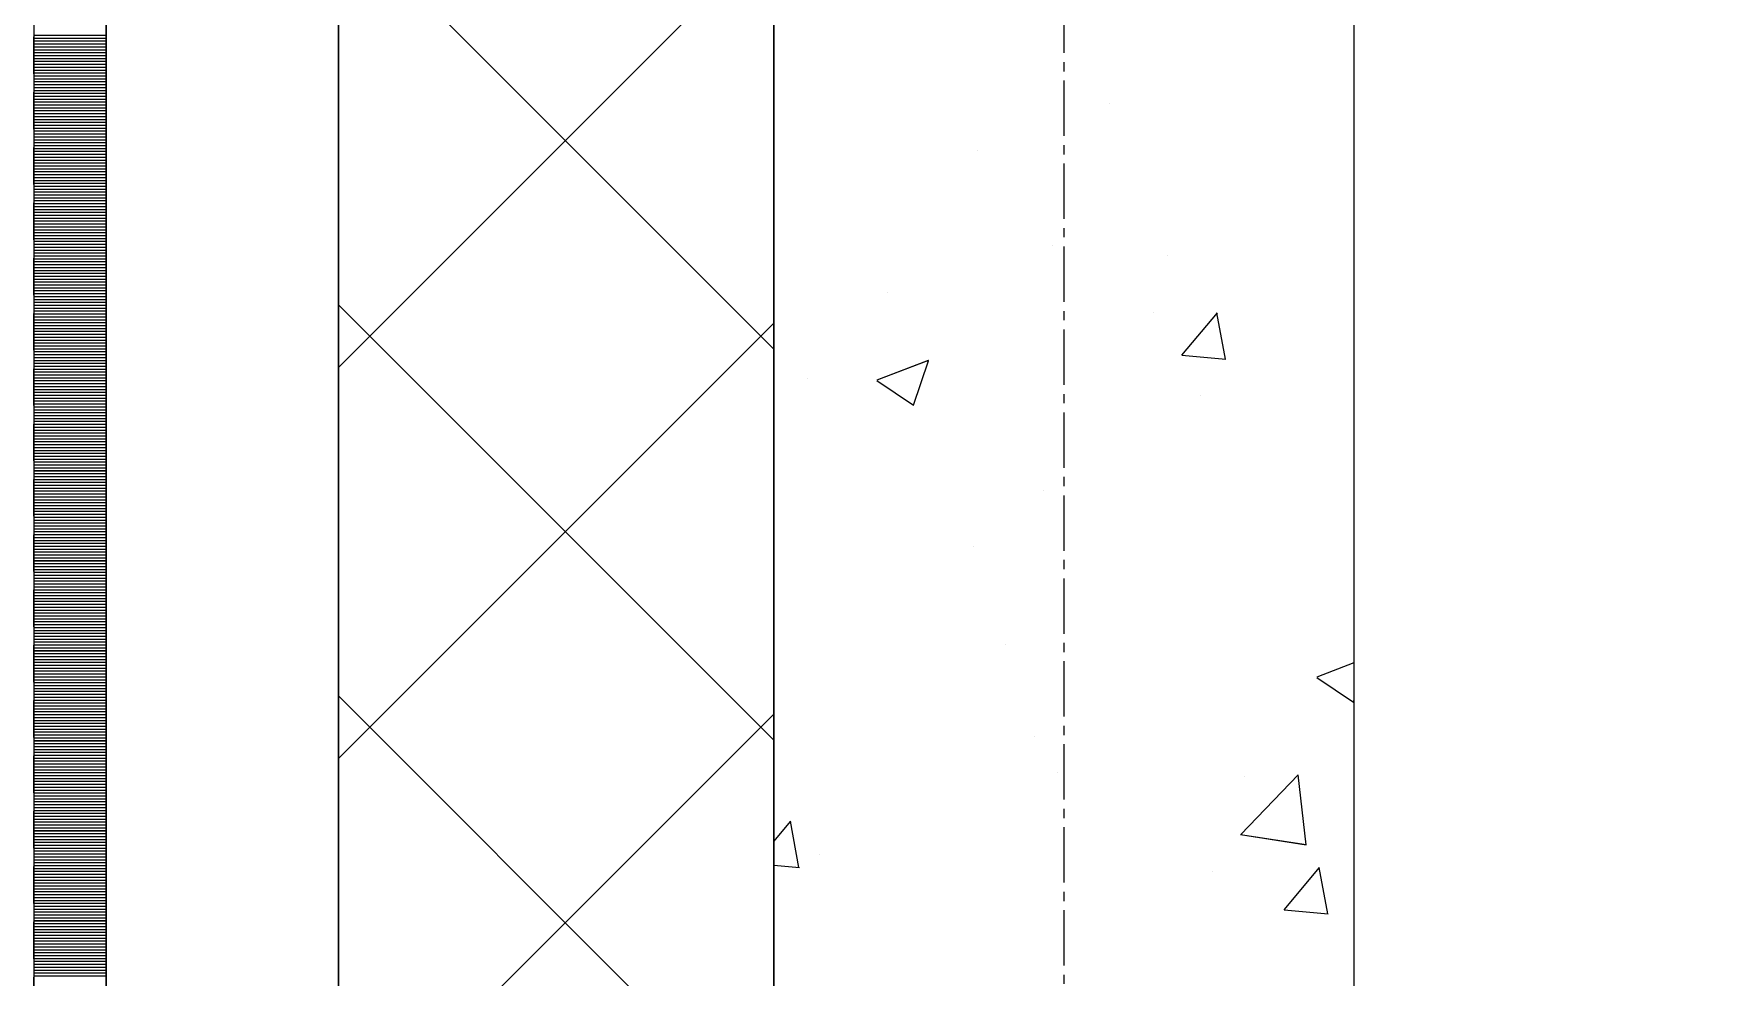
# Model space of a CAD drawing. Header units: millimetres. Extents: x 470010 to 1231400, y -134005 to 421770.
# Drawn here: x 806168 to 806748, y 174961 to 175286 of the extents above; entities that cross this region are included whole.
import ezdxf
from ezdxf.enums import TextEntityAlignment as Align

# ---------------------------------------------------------------- set-up
doc = ezdxf.new("R2010")
doc.units = ezdxf.units.MM
doc.linetypes.add('CENTER2', pattern=[28.575, 19.05, -3.175, 3.175, -3.175])
doc.linetypes.add('DASHED', pattern=[19.05, 12.7, -6.35])
doc.layers.get('Defpoints').update_dxf_attribs({"color": 140})
doc.layers.add('АР_Делит', color=120, linetype='Continuous', lineweight=0, plot=False)
for name, color, linetype, lineweight in [('АР_Стены ПЕНОблок', 52, 'Continuous', 20), ('АР_Тонкая', 254, 'Continuous', 5), ('АР_Утеплитель', 31, 'Continuous', 0), ('АР_Штриховка', 8, 'Continuous', 0)]:
    doc.layers.add(name, color=color, linetype=linetype, lineweight=lineweight)
doc.layers.add('РД_Оси_100', color=7, linetype='Continuous', lineweight=0, true_color=0x525252)
doc.styles.add('style1', font='ARIALN.TTF')

# ---------------------------------------------------------------- blocks, each defined once
blk = doc.blocks.new('СОШ_2200_АР_ОСИ_М100_28.05.24')
at = {"layer": 'АР_Делит', "color": 251, "linetype": 'DASHED', "true_color": 0x636466}
blk.add_lwpolyline([(114955, 135155), (114955, -355), (93595.036, -355), (93595.036, 13855), (94145, 13855), (94145, 68320), (66055, 68320), (66055, 13857.73), (83455, 13857.73), (83455, -355), (45245, -355), (45245, 13145), (44695, 13145), (44695, 26755), (45245, 26755), (45245, 68320), (20455, 68320), (20455, 26755), (27955, 26755), (27955, 13145), (-355, 13145), (-355, 100855)], dxfattribs=at)
at = {"layer": 'РД_Оси_100', "color": 251, "linetype": 'CENTER2', "true_color": 0x636466}
blk.add_line((0, -6155), (0, 139938.679), dxfattribs=at)
blk = doc.blocks.new('A$C9108343f')
at = {"layer": 'АР_Стены ПЕНОблок', "color": 18, "linetype": 'Continuous', "lineweight": 20, "true_color": 0x000000}
for p, q in [((140704.09, 313879.49), (140704.09, 237679.49)), ((140904.09, 237679.49), (140904.09, 313879.49))]:
    blk.add_line(p, q, dxfattribs=at)
at = {"layer": 'АР_Тонкая', "color": 18, "linetype": 'Continuous', "lineweight": 5, "true_color": 0x000000}
for p, q in [((140449.09, 313879.49), (140449.09, 237679.49)), ((140474.09, 313879.49), (140474.09, 237679.49)), ((140474.09, 237679.49), (140474.09, 313879.49)), ((140554.09, 237679.49), (140554.09, 313879.49))]:
    blk.add_line(p, q, dxfattribs=at)
at = {"layer": 'АР_Утеплитель', "color": 18, "linetype": 'Continuous', "lineweight": 0, "true_color": 0x000000}
for p, q in [((140554.09, 313879.49), (140554.09, 237679.49)), ((140704.09, 237679.49), (140704.09, 313879.49))]:
    blk.add_line(p, q, dxfattribs=at)
at = {"layer": 'АР_Штриховка', "color": 18, "linetype": 'Continuous', "lineweight": 0, "true_color": 0x000000}
for p, q in [((140704.09, 275544.08), (140554.09, 275694.08)), ((140554.09, 275537.8), (140704.09, 275687.8)), ((140449.09, 275652.24), (140474.09, 275652.24)), ((140449.09, 275651.24), (140474.09, 275651.24)), ((140449.09, 275650.24), (140474.09, 275650.24)), ((140449.09, 275649.24), (140474.09, 275649.24)), ((140449.09, 275648.24), (140474.09, 275648.24)), ((140449.09, 275647.24), (140474.09, 275647.24)), ((140449.09, 275646.24), (140474.09, 275646.24)), ((140449.09, 275645.24), (140474.09, 275645.24)), ((140449.09, 275644.24), (140474.09, 275644.24)), ((140449.09, 275643.24), (140474.09, 275643.24)), ((140449.09, 275642.24), (140474.09, 275642.24)), ((140449.09, 275641.24), (140474.09, 275641.24)), ((140449.09, 275640.24), (140474.09, 275640.24)), ((140449.09, 275639.24), (140474.09, 275639.24)), ((140449.09, 275638.24), (140474.09, 275638.24)), ((140449.09, 275637.24), (140474.09, 275637.24)), ((140449.09, 275636.24), (140474.09, 275636.24)), ((140449.09, 275635.24), (140474.09, 275635.24)), ((140449.09, 275634.24), (140474.09, 275634.24)), ((140449.09, 275633.24), (140474.09, 275633.24)), ((140449.09, 275632.24), (140474.09, 275632.24)), ((140449.09, 275631.24), (140474.09, 275631.24)), ((140449.09, 275630.24), (140474.09, 275630.24)), ((140449.09, 275629.24), (140474.09, 275629.24)), ((140449.09, 275628.24), (140474.09, 275628.24)), ((140819.71, 275628.86), (140819.71, 275628.86)), ((140449.09, 275627.24), (140474.09, 275627.24)), ((140449.09, 275626.24), (140474.09, 275626.24)), ((140449.09, 275625.24), (140474.09, 275625.24)), ((140449.09, 275624.24), (140474.09, 275624.24)), ((140449.09, 275623.24), (140474.09, 275623.24)), ((140449.09, 275622.24), (140474.09, 275622.24)), ((140449.09, 275621.24), (140474.09, 275621.24)), ((140449.09, 275620.24), (140474.09, 275620.24)), ((140449.09, 275619.24), (140474.09, 275619.24)), ((140449.09, 275618.24), (140474.09, 275618.24)), ((140449.09, 275617.24), (140474.09, 275617.24)), ((140449.09, 275616.24), (140474.09, 275616.24)), ((140449.09, 275615.24), (140474.09, 275615.24)), ((140449.09, 275614.24), (140474.09, 275614.24)), ((140449.09, 275613.24), (140474.09, 275613.24)), ((140449.09, 275612.24), (140474.09, 275612.24)), ((140449.09, 275611.24), (140474.09, 275611.24)), ((140449.09, 275610.24), (140474.09, 275610.24)), ((140774.22, 275612.53), (140774.22, 275612.53)), ((140449.09, 275609.24), (140474.09, 275609.24)), ((140449.09, 275608.24), (140474.09, 275608.24)), ((140449.09, 275607.24), (140474.09, 275607.24)), ((140449.09, 275606.24), (140474.09, 275606.24)), ((140449.09, 275605.24), (140474.09, 275605.24)), ((140449.09, 275604.24), (140474.09, 275604.24)), ((140449.09, 275603.24), (140474.09, 275603.24)), ((140449.09, 275602.24), (140474.09, 275602.24)), ((140449.09, 275601.24), (140474.09, 275601.24)), ((140449.09, 275600.24), (140474.09, 275600.24)), ((140449.09, 275599.24), (140474.09, 275599.24)), ((140449.09, 275598.24), (140474.09, 275598.24)), ((140449.09, 275597.24), (140474.09, 275597.24)), ((140449.09, 275596.24), (140474.09, 275596.24)), ((140449.09, 275595.24), (140474.09, 275595.24)), ((140449.09, 275594.24), (140474.09, 275594.24)), ((140449.09, 275593.24), (140474.09, 275593.24)), ((140449.09, 275592.24), (140474.09, 275592.24)), ((140449.09, 275591.24), (140474.09, 275591.24)), ((140449.09, 275590.24), (140474.09, 275590.24)), ((140449.09, 275589.24), (140474.09, 275589.24)), ((140449.09, 275588.24), (140474.09, 275588.24)), ((140449.09, 275587.24), (140474.09, 275587.24)), ((140449.09, 275586.24), (140474.09, 275586.24)), ((140449.09, 275585.24), (140474.09, 275585.24)), ((140449.09, 275584.24), (140474.09, 275584.24)), ((140449.09, 275583.24), (140474.09, 275583.24)), ((140449.09, 275582.24), (140474.09, 275582.24)), ((140449.09, 275581.24), (140474.09, 275581.24)), ((140449.09, 275580.24), (140474.09, 275580.24)), ((140449.09, 275579.24), (140474.09, 275579.24)), ((140449.09, 275578.24), (140474.09, 275578.24)), ((140449.09, 275577.24), (140474.09, 275577.24)), ((140449.09, 275576.24), (140474.09, 275576.24)), ((140449.09, 275575.24), (140474.09, 275575.24)), ((140799.99, 275579.87), (140799.99, 275579.87)), ((140839.64, 275576.29), (140839.64, 275576.29)), ((140449.09, 275574.24), (140474.09, 275574.24)), ((140449.09, 275573.24), (140474.09, 275573.24)), ((140449.09, 275572.24), (140474.09, 275572.24)), ((140449.09, 275571.24), (140474.09, 275571.24)), ((140449.09, 275570.24), (140474.09, 275570.24)), ((140449.09, 275569.24), (140474.09, 275569.24)), ((140449.09, 275568.24), (140474.09, 275568.24)), ((140449.09, 275567.24), (140474.09, 275567.24)), ((140449.09, 275566.24), (140474.09, 275566.24)), ((140449.09, 275565.24), (140474.09, 275565.24)), ((140449.09, 275564.24), (140474.09, 275564.24)), ((140743.44, 275563.62), (140743.44, 275563.62)), ((140449.09, 275563.24), (140474.09, 275563.24)), ((140449.09, 275562.24), (140474.09, 275562.24)), ((140449.09, 275561.24), (140474.09, 275561.24)), ((140449.09, 275560.24), (140474.09, 275560.24)), ((140449.09, 275559.24), (140474.09, 275559.24)), ((140449.09, 275558.24), (140474.09, 275558.24)), ((140704.09, 275409.38), (140554.09, 275559.38)), ((140449.09, 275557.24), (140474.09, 275557.24)), ((140449.09, 275556.24), (140474.09, 275556.24)), ((140449.09, 275555.24), (140474.09, 275555.24)), ((140449.09, 275554.24), (140474.09, 275554.24)), ((140449.09, 275553.24), (140474.09, 275553.24)), ((140449.09, 275552.24), (140474.09, 275552.24)), ((140554.09, 275403.09), (140704.09, 275553.09)), ((140835.08, 275556.76), (140835.08, 275556.76)), ((140844.69, 275542.03), (140856.93, 275556.62)), ((140859.7, 275540.66), (140856.77, 275556.58)), ((140449.09, 275551.24), (140474.09, 275551.24)), ((140449.09, 275550.24), (140474.09, 275550.24)), ((140449.09, 275549.24), (140474.09, 275549.24)), ((140449.09, 275548.24), (140474.09, 275548.24)), ((140449.09, 275547.24), (140474.09, 275547.24)), ((140449.09, 275546.24), (140474.09, 275546.24)), ((140449.09, 275545.24), (140474.09, 275545.24)), ((140449.09, 275544.24), (140474.09, 275544.24)), ((140449.09, 275543.24), (140474.09, 275543.24)), ((140449.09, 275542.24), (140474.09, 275542.24)), ((140449.09, 275541.24), (140474.09, 275541.24)), ((140449.09, 275540.24), (140474.09, 275540.24)), ((140739.67, 275533.49), (140757.46, 275540.32)), ((140844.69, 275542.02), (140859.87, 275540.69)), ((140449.09, 275539.24), (140474.09, 275539.24)), ((140449.09, 275538.24), (140474.09, 275538.24)), ((140449.09, 275537.24), (140474.09, 275537.24)), ((140449.09, 275536.24), (140474.09, 275536.24)), ((140449.09, 275535.24), (140474.09, 275535.24)), ((140752.22, 275524.77), (140757.37, 275540.11)), ((140449.09, 275534.24), (140474.09, 275534.24)), ((140449.09, 275533.24), (140474.09, 275533.24)), ((140449.09, 275532.24), (140474.09, 275532.24)), ((140449.09, 275531.24), (140474.09, 275531.24)), ((140449.09, 275530.24), (140474.09, 275530.24)), ((140449.09, 275529.24), (140474.09, 275529.24)), ((140715.62, 275533.87), (140715.62, 275533.87)), ((140739.58, 275533.29), (140752.21, 275524.77)), ((140449.09, 275528.24), (140474.09, 275528.24)), ((140449.09, 275527.24), (140474.09, 275527.24)), ((140449.09, 275526.24), (140474.09, 275526.24)), ((140449.09, 275525.24), (140474.09, 275525.24)), ((140449.09, 275524.24), (140474.09, 275524.24)), ((140449.09, 275523.24), (140474.09, 275523.24)), ((140851.21, 275528.14), (140851.21, 275528.14)), ((140449.09, 275522.24), (140474.09, 275522.24)), ((140449.09, 275521.24), (140474.09, 275521.24)), ((140449.09, 275520.24), (140474.09, 275520.24)), ((140449.09, 275519.24), (140474.09, 275519.24)), ((140449.09, 275518.24), (140474.09, 275518.24)), ((140449.09, 275517.24), (140474.09, 275517.24)), ((140449.09, 275516.24), (140474.09, 275516.24)), ((140449.09, 275515.24), (140474.09, 275515.24)), ((140449.09, 275514.24), (140474.09, 275514.24)), ((140449.09, 275513.24), (140474.09, 275513.24)), ((140449.09, 275512.24), (140474.09, 275512.24)), ((140449.09, 275511.24), (140474.09, 275511.24)), ((140449.09, 275510.24), (140474.09, 275510.24)), ((140449.09, 275509.24), (140474.09, 275509.24)), ((140449.09, 275508.24), (140474.09, 275508.24)), ((140449.09, 275507.24), (140474.09, 275507.24)), ((140449.09, 275506.24), (140474.09, 275506.24)), ((140449.09, 275505.24), (140474.09, 275505.24)), ((140449.09, 275504.24), (140474.09, 275504.24)), ((140449.09, 275503.24), (140474.09, 275503.24)), ((140449.09, 275502.24), (140474.09, 275502.24)), ((140449.09, 275501.24), (140474.09, 275501.24)), ((140449.09, 275500.24), (140474.09, 275500.24)), ((140449.09, 275499.24), (140474.09, 275499.24)), ((140449.09, 275498.24), (140474.09, 275498.24)), ((140449.09, 275497.24), (140474.09, 275497.24)), ((140449.09, 275496.24), (140474.09, 275496.24)), ((140449.09, 275495.24), (140474.09, 275495.24)), ((140449.09, 275494.24), (140474.09, 275494.24)), ((140796.9, 275495.31), (140796.9, 275495.31)), ((140449.09, 275493.24), (140474.09, 275493.24)), ((140449.09, 275492.24), (140474.09, 275492.24)), ((140449.09, 275491.24), (140474.09, 275491.24)), ((140449.09, 275490.24), (140474.09, 275490.24)), ((140449.09, 275489.24), (140474.09, 275489.24)), ((140449.09, 275488.24), (140474.09, 275488.24)), ((140449.09, 275487.24), (140474.09, 275487.24)), ((140449.09, 275486.24), (140474.09, 275486.24)), ((140449.09, 275485.24), (140474.09, 275485.24)), ((140449.09, 275484.24), (140474.09, 275484.24)), ((140449.09, 275483.24), (140474.09, 275483.24)), ((140449.09, 275482.24), (140474.09, 275482.24)), ((140449.09, 275481.24), (140474.09, 275481.24)), ((140449.09, 275480.24), (140474.09, 275480.24)), ((140449.09, 275479.24), (140474.09, 275479.24)), ((140449.09, 275478.24), (140474.09, 275478.24)), ((140449.09, 275477.24), (140474.09, 275477.24)), ((140449.09, 275476.24), (140474.09, 275476.24)), ((140449.09, 275475.24), (140474.09, 275475.24)), ((140449.09, 275474.24), (140474.09, 275474.24)), ((140449.09, 275473.24), (140474.09, 275473.24)), ((140449.09, 275472.24), (140474.09, 275472.24)), ((140449.09, 275471.24), (140474.09, 275471.24)), ((140772.82, 275476.11), (140772.82, 275476.11)), ((140449.09, 275470.24), (140474.09, 275470.24)), ((140449.09, 275469.24), (140474.09, 275469.24)), ((140449.09, 275468.24), (140474.09, 275468.24)), ((140449.09, 275467.24), (140474.09, 275467.24)), ((140449.09, 275466.24), (140474.09, 275466.24)), ((140449.09, 275465.24), (140474.09, 275465.24)), ((140449.09, 275464.24), (140474.09, 275464.24)), ((140449.09, 275463.24), (140474.09, 275463.24)), ((140449.09, 275462.24), (140474.09, 275462.24)), ((140449.09, 275461.24), (140474.09, 275461.24)), ((140449.09, 275460.24), (140474.09, 275460.24)), ((140449.09, 275459.24), (140474.09, 275459.24)), ((140449.09, 275458.24), (140474.09, 275458.24)), ((140449.09, 275457.24), (140474.09, 275457.24)), ((140449.09, 275456.24), (140474.09, 275456.24)), ((140449.09, 275455.24), (140474.09, 275455.24)), ((140449.09, 275454.24), (140474.09, 275454.24)), ((140449.09, 275453.24), (140474.09, 275453.24)), ((140449.09, 275452.24), (140474.09, 275452.24)), ((140449.09, 275451.24), (140474.09, 275451.24)), ((140449.09, 275450.24), (140474.09, 275450.24)), ((140449.09, 275449.24), (140474.09, 275449.24)), ((140449.09, 275448.24), (140474.09, 275448.24)), ((140449.09, 275447.24), (140474.09, 275447.24)), ((140449.09, 275446.24), (140474.09, 275446.24)), ((140449.09, 275445.24), (140474.09, 275445.24)), ((140449.09, 275444.24), (140474.09, 275444.24)), ((140449.09, 275443.24), (140474.09, 275443.24)), ((140449.09, 275442.24), (140474.09, 275442.24)), ((140783.95, 275442.45), (140783.95, 275442.45)), ((140449.09, 275441.24), (140474.09, 275441.24)), ((140449.09, 275440.24), (140474.09, 275440.24)), ((140449.09, 275439.24), (140474.09, 275439.24)), ((140449.09, 275438.24), (140474.09, 275438.24)), ((140449.09, 275437.24), (140474.09, 275437.24)), ((140449.09, 275436.24), (140474.09, 275436.24)), ((140891.29, 275431.23), (140904.09, 275436.14)), ((140449.09, 275435.24), (140474.09, 275435.24)), ((140449.09, 275434.24), (140474.09, 275434.24)), ((140449.09, 275433.24), (140474.09, 275433.24)), ((140449.09, 275432.24), (140474.09, 275432.24)), ((140449.09, 275431.24), (140474.09, 275431.24)), ((140449.09, 275430.24), (140474.09, 275430.24)), ((140891.19, 275431.03), (140903.83, 275422.5)), ((140449.09, 275429.24), (140474.09, 275429.24)), ((140449.09, 275428.24), (140474.09, 275428.24)), ((140449.09, 275427.24), (140474.09, 275427.24)), ((140449.09, 275426.24), (140474.09, 275426.24)), ((140449.09, 275425.24), (140474.09, 275425.24)), ((140449.09, 275424.24), (140474.09, 275424.24)), ((140704.09, 275274.68), (140554.09, 275424.68)), ((140449.09, 275423.24), (140474.09, 275423.24)), ((140449.09, 275422.24), (140474.09, 275422.24)), ((140449.09, 275421.24), (140474.09, 275421.24)), ((140449.09, 275420.24), (140474.09, 275420.24)), ((140449.09, 275419.24), (140474.09, 275419.24)), ((140449.09, 275418.24), (140474.09, 275418.24)), ((140554.09, 275268.39), (140704.09, 275418.39)), ((140903.84, 275422.5), (140904.09, 275423.26)), ((140449.09, 275417.24), (140474.09, 275417.24)), ((140449.09, 275416.24), (140474.09, 275416.24)), ((140449.09, 275415.24), (140474.09, 275415.24)), ((140449.09, 275414.24), (140474.09, 275414.24)), ((140449.09, 275413.24), (140474.09, 275413.24)), ((140449.09, 275412.24), (140474.09, 275412.24)), ((140449.09, 275411.24), (140474.09, 275411.24)), ((140449.09, 275410.24), (140474.09, 275410.24)), ((140449.09, 275409.24), (140474.09, 275409.24)), ((140449.09, 275408.24), (140474.09, 275408.24)), ((140449.09, 275407.24), (140474.09, 275407.24)), ((140793.81, 275410.76), (140793.81, 275410.76)), ((140449.09, 275406.24), (140474.09, 275406.24)), ((140449.09, 275405.24), (140474.09, 275405.24)), ((140449.09, 275404.24), (140474.09, 275404.24)), ((140449.09, 275403.24), (140474.09, 275403.24)), ((140449.09, 275402.24), (140474.09, 275402.24)), ((140449.09, 275401.24), (140474.09, 275401.24)), ((140449.09, 275400.24), (140474.09, 275400.24)), ((140449.09, 275399.24), (140474.09, 275399.24)), ((140449.09, 275398.24), (140474.09, 275398.24)), ((140449.09, 275397.24), (140474.09, 275397.24)), ((140449.09, 275396.24), (140474.09, 275396.24)), ((140449.09, 275395.24), (140474.09, 275395.24)), ((140801.75, 275398.35), (140801.75, 275398.35)), ((140864.97, 275376.88), (140884.75, 275397.5)), ((140866.41, 275397.04), (140866.41, 275397.04)), ((140887.54, 275373.38), (140884.73, 275397.5)), ((140449.09, 275394.24), (140474.09, 275394.24)), ((140449.09, 275393.24), (140474.09, 275393.24)), ((140449.09, 275392.24), (140474.09, 275392.24)), ((140449.09, 275391.24), (140474.09, 275391.24)), ((140449.09, 275390.24), (140474.09, 275390.24)), ((140449.09, 275389.24), (140474.09, 275389.24)), ((140449.09, 275388.24), (140474.09, 275388.24)), ((140449.09, 275387.24), (140474.09, 275387.24)), ((140449.09, 275386.24), (140474.09, 275386.24)), ((140449.09, 275385.24), (140474.09, 275385.24)), ((140449.09, 275384.24), (140474.09, 275384.24)), ((140449.09, 275383.24), (140474.09, 275383.24)), ((140449.09, 275382.24), (140474.09, 275382.24)), ((140449.09, 275381.24), (140474.09, 275381.24)), ((140449.09, 275380.24), (140474.09, 275380.24)), ((140449.09, 275379.24), (140474.09, 275379.24)), ((140449.09, 275378.24), (140474.09, 275378.24)), ((140704.09, 275374.48), (140709.99, 275381.5)), ((140712.76, 275365.54), (140709.83, 275381.46)), ((140449.09, 275377.24), (140474.09, 275377.24)), ((140449.09, 275376.24), (140474.09, 275376.24)), ((140449.09, 275375.24), (140474.09, 275375.24)), ((140449.09, 275374.24), (140474.09, 275374.24)), ((140449.09, 275373.24), (140474.09, 275373.24)), ((140449.09, 275372.24), (140474.09, 275372.24)), ((140706, 275375.92), (140706, 275375.92)), ((140864.95, 275376.92), (140887.54, 275373.42)), ((140449.09, 275371.24), (140474.09, 275371.24)), ((140449.09, 275370.24), (140474.09, 275370.24)), ((140449.09, 275369.24), (140474.09, 275369.24)), ((140449.09, 275368.24), (140474.09, 275368.24)), ((140449.09, 275367.24), (140474.09, 275367.24)), ((140449.09, 275366.24), (140474.09, 275366.24)), ((140704.09, 275366.35), (140712.93, 275365.57)), ((140719.71, 275369.96), (140719.71, 275369.96)), ((140449.09, 275365.24), (140474.09, 275365.24)), ((140449.09, 275364.24), (140474.09, 275364.24)), ((140449.09, 275363.24), (140474.09, 275363.24)), ((140449.09, 275362.24), (140474.09, 275362.24)), ((140449.09, 275361.24), (140474.09, 275361.24)), ((140449.09, 275360.24), (140474.09, 275360.24)), ((140855.3, 275364.23), (140855.3, 275364.23)), ((140879.93, 275350.97), (140892.17, 275365.57)), ((140894.95, 275349.6), (140892.01, 275365.53)), ((140449.09, 275359.24), (140474.09, 275359.24)), ((140449.09, 275358.24), (140474.09, 275358.24)), ((140449.09, 275357.24), (140474.09, 275357.24)), ((140449.09, 275356.24), (140474.09, 275356.24)), ((140449.09, 275355.24), (140474.09, 275355.24)), ((140449.09, 275354.24), (140474.09, 275354.24)), ((140449.09, 275353.24), (140474.09, 275353.24)), ((140449.09, 275352.24), (140474.09, 275352.24)), ((140449.09, 275351.24), (140474.09, 275351.24)), ((140449.09, 275350.24), (140474.09, 275350.24)), ((140449.09, 275349.24), (140474.09, 275349.24)), ((140879.93, 275350.96), (140895.11, 275349.63)), ((140449.09, 275348.24), (140474.09, 275348.24)), ((140449.09, 275347.24), (140474.09, 275347.24)), ((140449.09, 275346.24), (140474.09, 275346.24)), ((140449.09, 275345.24), (140474.09, 275345.24)), ((140449.09, 275344.24), (140474.09, 275344.24)), ((140449.09, 275343.24), (140474.09, 275343.24)), ((140449.09, 275342.24), (140474.09, 275342.24)), ((140449.09, 275341.24), (140474.09, 275341.24)), ((140449.09, 275340.24), (140474.09, 275340.24)), ((140449.09, 275339.24), (140474.09, 275339.24)), ((140449.09, 275338.24), (140474.09, 275338.24)), ((140449.09, 275337.24), (140474.09, 275337.24)), ((140449.09, 275336.24), (140474.09, 275336.24)), ((140449.09, 275335.24), (140474.09, 275335.24)), ((140449.09, 275334.24), (140474.09, 275334.24)), ((140449.09, 275333.24), (140474.09, 275333.24)), ((140449.09, 275332.24), (140474.09, 275332.24)), ((140449.09, 275331.24), (140474.09, 275331.24)), ((140449.09, 275330.24), (140474.09, 275330.24)), ((140449.09, 275329.24), (140474.09, 275329.24)), ((140449.09, 275328.24), (140474.09, 275328.24))]:
    blk.add_line(p, q, dxfattribs=at)
at = {"layer": 'РД_Оси_100'}
blk.add_blockref('СОШ_2200_АР_ОСИ_М100_28.05.24', (140804.09, 223079.49), dxfattribs=at)
at = {"layer": 'Defpoints', "color": 18, "true_color": 0x000000, "style": 'style1'}
for p in [(143949.34, 316089.12), (143974.98, 281639.5), (143890.4, 273244.71), (143839.99, 264276.81), (143967.75, 254892.38), (12251.96, 104178.14), (12382.58, 96023.14)]:
    blk.add_attdef('АР-ПОМЕЩЕНИЕ:НАИМЕНОВАНИЕ', text='', height=100, dxfattribs=at).set_placement(p, align=Align.MIDDLE)
at = {"layer": 'Defpoints', "color": 18, "true_color": 0x000000, "style": 'style1', "flags": 8}
for p in [(143951.3, 279099.09), (143848.34, 269251.11), (143875.33, 260094.25), (144049.74, 250824.7), (163419.28, 238153.36), (155897.46, 237965.97), (183037.2, 237965.97), (143342.94, 237876.19)]:
    blk.add_attdef('АР-ПОМЕЩЕНИЕ:НАИМЕНОВАНИЕ', text='', height=100, dxfattribs=at).set_placement(p, align=Align.MIDDLE)

msp = doc.modelspace()

# ---------------------------------------------------------------- linework, layer by layer
at = {"layer": 'АР_Стены ПЕНОблок', "color": 18, "linetype": 'Continuous', "lineweight": 20, "true_color": 0x000000}
for p, q in [((806422.706, 213513.251), (806422.706, 137313.251)), ((806622.706, 137313.251), (806622.706, 213513.251))]:
    msp.add_line(p, q, dxfattribs=at)
at = {"layer": 'АР_Тонкая', "color": 18, "linetype": 'Continuous', "lineweight": 5, "true_color": 0x000000}
for p, q in [((806167.706, 213513.251), (806167.706, 137313.251)), ((806192.706, 213513.251), (806192.706, 137313.251)), ((806192.706, 137313.251), (806192.706, 213513.251)), ((806272.706, 137313.251), (806272.706, 213513.251))]:
    msp.add_line(p, q, dxfattribs=at)
at = {"layer": 'АР_Утеплитель', "color": 18, "linetype": 'Continuous', "lineweight": 0, "true_color": 0x000000}
for p, q in [((806272.706, 213513.251), (806272.706, 137313.251)), ((806422.706, 137313.251), (806422.706, 213513.251))]:
    msp.add_line(p, q, dxfattribs=at)
at = {"layer": 'АР_Штриховка', "color": 18, "linetype": 'Continuous', "lineweight": 0, "true_color": 0x000000}
for p, q in [((806422.706, 175177.842), (806272.706, 175327.842)), ((806272.706, 175171.555), (806422.706, 175321.555)), ((806167.706, 175286), (806192.706, 175286)), ((806167.706, 175285), (806192.706, 175285)), ((806167.706, 175284), (806192.706, 175284)), ((806167.706, 175283), (806192.706, 175283)), ((806167.706, 175282), (806192.706, 175282)), ((806167.706, 175281), (806192.706, 175281)), ((806167.706, 175280), (806192.706, 175280)), ((806167.706, 175279), (806192.706, 175279)), ((806167.706, 175278), (806192.706, 175278)), ((806167.706, 175277), (806192.706, 175277)), ((806167.706, 175276), (806192.706, 175276)), ((806167.706, 175275), (806192.706, 175275)), ((806167.706, 175274), (806192.706, 175274)), ((806167.706, 175273), (806192.706, 175273)), ((806167.706, 175272), (806192.706, 175272)), ((806167.706, 175271), (806192.706, 175271)), ((806167.706, 175270), (806192.706, 175270)), ((806167.706, 175269), (806192.706, 175269)), ((806167.706, 175268), (806192.706, 175268)), ((806167.706, 175267), (806192.706, 175267)), ((806167.706, 175266), (806192.706, 175266)), ((806167.706, 175265), (806192.706, 175265)), ((806167.706, 175264), (806192.706, 175264)), ((806167.706, 175263), (806192.706, 175263)), ((806167.706, 175262), (806192.706, 175262)), ((806167.706, 175261), (806192.706, 175261)), ((806167.706, 175260), (806192.706, 175260)), ((806167.706, 175259), (806192.706, 175259)), ((806167.706, 175258), (806192.706, 175258)), ((806167.706, 175257), (806192.706, 175257)), ((806167.706, 175256), (806192.706, 175256)), ((806167.706, 175255), (806192.706, 175255)), ((806167.706, 175254), (806192.706, 175254)), ((806167.706, 175253), (806192.706, 175253)), ((806167.706, 175252), (806192.706, 175252)), ((806167.706, 175251), (806192.706, 175251)), ((806167.706, 175250), (806192.706, 175250)), ((806167.706, 175249), (806192.706, 175249)), ((806167.706, 175248), (806192.706, 175248)), ((806167.706, 175247), (806192.706, 175247)), ((806167.706, 175246), (806192.706, 175246)), ((806167.706, 175245), (806192.706, 175245)), ((806167.706, 175244), (806192.706, 175244)), ((806167.706, 175243), (806192.706, 175243)), ((806167.706, 175242), (806192.706, 175242)), ((806167.706, 175241), (806192.706, 175241)), ((806167.706, 175240), (806192.706, 175240)), ((806167.706, 175239), (806192.706, 175239)), ((806167.706, 175238), (806192.706, 175238)), ((806167.706, 175237), (806192.706, 175237)), ((806167.706, 175236), (806192.706, 175236)), ((806167.706, 175235), (806192.706, 175235)), ((806167.706, 175234), (806192.706, 175234)), ((806167.706, 175233), (806192.706, 175233)), ((806167.706, 175232), (806192.706, 175232)), ((806167.706, 175231), (806192.706, 175231)), ((806167.706, 175230), (806192.706, 175230)), ((806167.706, 175229), (806192.706, 175229)), ((806167.706, 175228), (806192.706, 175228)), ((806167.706, 175227), (806192.706, 175227)), ((806167.706, 175226), (806192.706, 175226)), ((806167.706, 175225), (806192.706, 175225)), ((806167.706, 175224), (806192.706, 175224)), ((806167.706, 175223), (806192.706, 175223)), ((806167.706, 175222), (806192.706, 175222)), ((806167.706, 175221), (806192.706, 175221)), ((806167.706, 175220), (806192.706, 175220)), ((806167.706, 175219), (806192.706, 175219)), ((806167.706, 175218), (806192.706, 175218)), ((806167.706, 175217), (806192.706, 175217)), ((806167.706, 175216), (806192.706, 175216)), ((806167.706, 175215), (806192.706, 175215)), ((806167.706, 175214), (806192.706, 175214)), ((806167.706, 175213), (806192.706, 175213)), ((806167.706, 175212), (806192.706, 175212)), ((806167.706, 175211), (806192.706, 175211)), ((806167.706, 175210), (806192.706, 175210)), ((806167.706, 175209), (806192.706, 175209)), ((806167.706, 175208), (806192.706, 175208)), ((806167.706, 175207), (806192.706, 175207)), ((806167.706, 175206), (806192.706, 175206)), ((806167.706, 175205), (806192.706, 175205)), ((806167.706, 175204), (806192.706, 175204)), ((806167.706, 175203), (806192.706, 175203)), ((806167.706, 175202), (806192.706, 175202)), ((806167.706, 175201), (806192.706, 175201)), ((806167.706, 175200), (806192.706, 175200)), ((806167.706, 175199), (806192.706, 175199)), ((806167.706, 175198), (806192.706, 175198)), ((806167.706, 175197), (806192.706, 175197)), ((806167.706, 175196), (806192.706, 175196)), ((806167.706, 175195), (806192.706, 175195)), ((806167.706, 175194), (806192.706, 175194)), ((806167.706, 175193), (806192.706, 175193)), ((806422.706, 175043.138), (806272.706, 175193.138)), ((806167.706, 175192), (806192.706, 175192)), ((806167.706, 175191), (806192.706, 175191)), ((806167.706, 175190), (806192.706, 175190)), ((806167.706, 175189), (806192.706, 175189)), ((806167.706, 175188), (806192.706, 175188)), ((806167.706, 175187), (806192.706, 175187)), ((806563.298, 175175.787), (806575.544, 175190.38)), ((806578.317, 175174.419), (806575.38, 175190.34)), ((806167.706, 175186), (806192.706, 175186)), ((806167.706, 175185), (806192.706, 175185)), ((806167.706, 175184), (806192.706, 175184)), ((806167.706, 175183), (806192.706, 175183)), ((806167.706, 175182), (806192.706, 175182)), ((806272.706, 175036.851), (806422.706, 175186.851)), ((806167.706, 175181), (806192.706, 175181)), ((806167.706, 175180), (806192.706, 175180)), ((806167.706, 175179), (806192.706, 175179)), ((806167.706, 175178), (806192.706, 175178)), ((806167.706, 175177), (806192.706, 175177)), ((806167.706, 175176), (806192.706, 175176)), ((806563.298, 175175.777), (806578.48, 175174.449)), ((806167.706, 175175), (806192.706, 175175)), ((806167.706, 175174), (806192.706, 175174)), ((806167.706, 175173), (806192.706, 175173)), ((806167.706, 175172), (806192.706, 175172)), ((806167.706, 175171), (806192.706, 175171)), ((806167.706, 175170), (806192.706, 175170)), ((806458.284, 175167.249), (806476.068, 175174.076)), ((806470.835, 175158.524), (806475.986, 175173.873)), ((806167.706, 175169), (806192.706, 175169)), ((806167.706, 175168), (806192.706, 175168)), ((806167.706, 175167), (806192.706, 175167)), ((806167.706, 175166), (806192.706, 175166)), ((806167.706, 175165), (806192.706, 175165)), ((806167.706, 175164), (806192.706, 175164)), ((806458.192, 175167.048), (806470.827, 175158.526)), ((806167.706, 175163), (806192.706, 175163)), ((806167.706, 175162), (806192.706, 175162)), ((806167.706, 175161), (806192.706, 175161)), ((806167.706, 175160), (806192.706, 175160)), ((806167.706, 175159), (806192.706, 175159)), ((806167.706, 175158), (806192.706, 175158)), ((806167.706, 175157), (806192.706, 175157)), ((806167.706, 175156), (806192.706, 175156)), ((806167.706, 175155), (806192.706, 175155)), ((806167.706, 175154), (806192.706, 175154)), ((806167.706, 175153), (806192.706, 175153)), ((806167.706, 175152), (806192.706, 175152)), ((806167.706, 175151), (806192.706, 175151)), ((806167.706, 175150), (806192.706, 175150)), ((806167.706, 175149), (806192.706, 175149)), ((806167.706, 175148), (806192.706, 175148)), ((806167.706, 175147), (806192.706, 175147)), ((806167.706, 175146), (806192.706, 175146)), ((806167.706, 175145), (806192.706, 175145)), ((806167.706, 175144), (806192.706, 175144)), ((806167.706, 175143), (806192.706, 175143)), ((806167.706, 175142), (806192.706, 175142)), ((806167.706, 175141), (806192.706, 175141)), ((806167.706, 175140), (806192.706, 175140)), ((806167.706, 175139), (806192.706, 175139)), ((806167.706, 175138), (806192.706, 175138)), ((806167.706, 175137), (806192.706, 175137)), ((806167.706, 175136), (806192.706, 175136)), ((806167.706, 175135), (806192.706, 175135)), ((806167.706, 175134), (806192.706, 175134)), ((806167.706, 175133), (806192.706, 175133)), ((806167.706, 175132), (806192.706, 175132)), ((806167.706, 175131), (806192.706, 175131)), ((806167.706, 175130), (806192.706, 175130)), ((806167.706, 175129), (806192.706, 175129)), ((806167.706, 175128), (806192.706, 175128)), ((806167.706, 175127), (806192.706, 175127)), ((806167.706, 175126), (806192.706, 175126)), ((806167.706, 175125), (806192.706, 175125)), ((806167.706, 175124), (806192.706, 175124)), ((806167.706, 175123), (806192.706, 175123)), ((806167.706, 175122), (806192.706, 175122)), ((806167.706, 175121), (806192.706, 175121)), ((806167.706, 175120), (806192.706, 175120)), ((806167.706, 175119), (806192.706, 175119)), ((806167.706, 175118), (806192.706, 175118)), ((806167.706, 175117), (806192.706, 175117)), ((806167.706, 175116), (806192.706, 175116)), ((806167.706, 175115), (806192.706, 175115)), ((806167.706, 175114), (806192.706, 175114)), ((806167.706, 175113), (806192.706, 175113)), ((806167.706, 175112), (806192.706, 175112)), ((806167.706, 175111), (806192.706, 175111)), ((806167.706, 175110), (806192.706, 175110)), ((806167.706, 175109), (806192.706, 175109)), ((806167.706, 175108), (806192.706, 175108)), ((806167.706, 175107), (806192.706, 175107)), ((806167.706, 175106), (806192.706, 175106)), ((806167.706, 175105), (806192.706, 175105)), ((806167.706, 175104), (806192.706, 175104)), ((806167.706, 175103), (806192.706, 175103)), ((806167.706, 175102), (806192.706, 175102)), ((806167.706, 175101), (806192.706, 175101)), ((806167.706, 175100), (806192.706, 175100)), ((806167.706, 175099), (806192.706, 175099)), ((806167.706, 175098), (806192.706, 175098)), ((806167.706, 175097), (806192.706, 175097)), ((806167.706, 175096), (806192.706, 175096)), ((806167.706, 175095), (806192.706, 175095)), ((806167.706, 175094), (806192.706, 175094)), ((806167.706, 175093), (806192.706, 175093)), ((806167.706, 175092), (806192.706, 175092)), ((806167.706, 175091), (806192.706, 175091)), ((806167.706, 175090), (806192.706, 175090)), ((806167.706, 175089), (806192.706, 175089)), ((806167.706, 175088), (806192.706, 175088)), ((806167.706, 175087), (806192.706, 175087)), ((806167.706, 175086), (806192.706, 175086)), ((806167.706, 175085), (806192.706, 175085)), ((806167.706, 175084), (806192.706, 175084)), ((806167.706, 175083), (806192.706, 175083)), ((806167.706, 175082), (806192.706, 175082)), ((806167.706, 175081), (806192.706, 175081)), ((806167.706, 175080), (806192.706, 175080)), ((806167.706, 175079), (806192.706, 175079)), ((806167.706, 175078), (806192.706, 175078)), ((806167.706, 175077), (806192.706, 175077)), ((806167.706, 175076), (806192.706, 175076)), ((806167.706, 175075), (806192.706, 175075)), ((806167.706, 175074), (806192.706, 175074)), ((806167.706, 175073), (806192.706, 175073)), ((806167.706, 175072), (806192.706, 175072)), ((806167.706, 175071), (806192.706, 175071)), ((806167.706, 175070), (806192.706, 175070)), ((806167.706, 175069), (806192.706, 175069)), ((806167.706, 175068), (806192.706, 175068)), ((806167.706, 175067), (806192.706, 175067)), ((806167.706, 175066), (806192.706, 175066)), ((806167.706, 175065), (806192.706, 175065)), ((806609.898, 175064.984), (806622.706, 175069.901)), ((806167.706, 175064), (806192.706, 175064)), ((806167.706, 175063), (806192.706, 175063)), ((806167.706, 175062), (806192.706, 175062)), ((806167.706, 175061), (806192.706, 175061)), ((806167.706, 175060), (806192.706, 175060)), ((806609.807, 175064.783), (806622.441, 175056.261)), ((806167.706, 175059), (806192.706, 175059)), ((806167.706, 175058), (806192.706, 175058)), ((806167.706, 175057), (806192.706, 175057)), ((806167.706, 175056), (806192.706, 175056)), ((806167.706, 175055), (806192.706, 175055)), ((806167.706, 175054), (806192.706, 175054)), ((806422.706, 174908.434), (806272.706, 175058.434)), ((806622.45, 175056.259), (806622.706, 175057.022)), ((806167.706, 175053), (806192.706, 175053)), ((806167.706, 175052), (806192.706, 175052)), ((806167.706, 175051), (806192.706, 175051)), ((806167.706, 175050), (806192.706, 175050)), ((806167.706, 175049), (806192.706, 175049)), ((806167.706, 175048), (806192.706, 175048)), ((806272.706, 174902.147), (806422.706, 175052.147)), ((806167.706, 175047), (806192.706, 175047)), ((806167.706, 175046), (806192.706, 175046)), ((806167.706, 175045), (806192.706, 175045)), ((806167.706, 175044), (806192.706, 175044)), ((806167.706, 175043), (806192.706, 175043)), ((806167.706, 175042), (806192.706, 175042)), ((806167.706, 175041), (806192.706, 175041)), ((806167.706, 175040), (806192.706, 175040)), ((806167.706, 175039), (806192.706, 175039)), ((806167.706, 175038), (806192.706, 175038)), ((806167.706, 175037), (806192.706, 175037)), ((806167.706, 175036), (806192.706, 175036)), ((806167.706, 175035), (806192.706, 175035)), ((806167.706, 175034), (806192.706, 175034)), ((806167.706, 175033), (806192.706, 175033)), ((806167.706, 175032), (806192.706, 175032)), ((806167.706, 175031), (806192.706, 175031)), ((806583.582, 175010.64), (806603.366, 175031.259)), ((806606.149, 175007.134), (806603.343, 175031.256)), ((806167.706, 175030), (806192.706, 175030)), ((806167.706, 175029), (806192.706, 175029)), ((806167.706, 175028), (806192.706, 175028)), ((806167.706, 175027), (806192.706, 175027)), ((806167.706, 175026), (806192.706, 175026)), ((806167.706, 175025), (806192.706, 175025)), ((806167.706, 175024), (806192.706, 175024)), ((806167.706, 175023), (806192.706, 175023)), ((806167.706, 175022), (806192.706, 175022)), ((806167.706, 175021), (806192.706, 175021)), ((806167.706, 175020), (806192.706, 175020)), ((806167.706, 175019), (806192.706, 175019)), ((806167.706, 175018), (806192.706, 175018)), ((806167.706, 175017), (806192.706, 175017)), ((806167.706, 175016), (806192.706, 175016)), ((806167.706, 175015), (806192.706, 175015)), ((806167.706, 175014), (806192.706, 175014)), ((806167.706, 175013), (806192.706, 175013)), ((806422.706, 175008.236), (806428.602, 175015.263)), ((806431.376, 174999.301), (806428.439, 175015.222)), ((806167.706, 175012), (806192.706, 175012)), ((806167.706, 175011), (806192.706, 175011)), ((806167.706, 175010), (806192.706, 175010)), ((806167.706, 175009), (806192.706, 175009)), ((806167.706, 175008), (806192.706, 175008)), ((806167.706, 175007), (806192.706, 175007)), ((806583.565, 175010.677), (806606.155, 175007.173)), ((806167.706, 175006), (806192.706, 175006)), ((806167.706, 175005), (806192.706, 175005)), ((806167.706, 175004), (806192.706, 175004)), ((806167.706, 175003), (806192.706, 175003)), ((806167.706, 175002), (806192.706, 175002)), ((806167.706, 175001), (806192.706, 175001)), ((806167.706, 175000), (806192.706, 175000)), ((806167.706, 174999), (806192.706, 174999)), ((806167.706, 174998), (806192.706, 174998)), ((806167.706, 174997), (806192.706, 174997)), ((806167.706, 174996), (806192.706, 174996)), ((806422.706, 175000.104), (806431.538, 174999.331)), ((806598.542, 174984.73), (806610.787, 174999.323)), ((806613.56, 174983.362), (806610.623, 174999.283)), ((806167.706, 174995), (806192.706, 174995)), ((806167.706, 174994), (806192.706, 174994)), ((806167.706, 174993), (806192.706, 174993)), ((806167.706, 174992), (806192.706, 174992)), ((806167.706, 174991), (806192.706, 174991)), ((806167.706, 174990), (806192.706, 174990)), ((806167.706, 174989), (806192.706, 174989)), ((806167.706, 174988), (806192.706, 174988)), ((806167.706, 174987), (806192.706, 174987)), ((806167.706, 174986), (806192.706, 174986)), ((806167.706, 174985), (806192.706, 174985)), ((806167.706, 174984), (806192.706, 174984)), ((806598.541, 174984.72), (806613.723, 174983.392)), ((806167.706, 174983), (806192.706, 174983)), ((806167.706, 174982), (806192.706, 174982)), ((806167.706, 174981), (806192.706, 174981)), ((806167.706, 174980), (806192.706, 174980)), ((806167.706, 174979), (806192.706, 174979)), ((806167.706, 174978), (806192.706, 174978)), ((806167.706, 174977), (806192.706, 174977)), ((806167.706, 174976), (806192.706, 174976)), ((806167.706, 174975), (806192.706, 174975)), ((806167.706, 174974), (806192.706, 174974)), ((806167.706, 174973), (806192.706, 174973)), ((806167.706, 174972), (806192.706, 174972)), ((806167.706, 174971), (806192.706, 174971)), ((806167.706, 174970), (806192.706, 174970)), ((806167.706, 174969), (806192.706, 174969)), ((806167.706, 174968), (806192.706, 174968)), ((806167.706, 174967), (806192.706, 174967)), ((806167.706, 174966), (806192.706, 174966)), ((806167.706, 174965), (806192.706, 174965)), ((806167.706, 174964), (806192.706, 174964)), ((806167.706, 174963), (806192.706, 174963)), ((806167.706, 174962), (806192.706, 174962))]:
    msp.add_line(p, q, dxfattribs=at)

# ---------------------------------------------------------------- block references
msp.add_blockref('A$C9108343f', (665718.612, -100366.242))
at = {"layer": 'РД_Оси_100'}
msp.add_blockref('СОШ_2200_АР_ОСИ_М100_28.05.24', (806522.706, 122713.251), dxfattribs=at)

doc.saveas('drawing.dxf')
